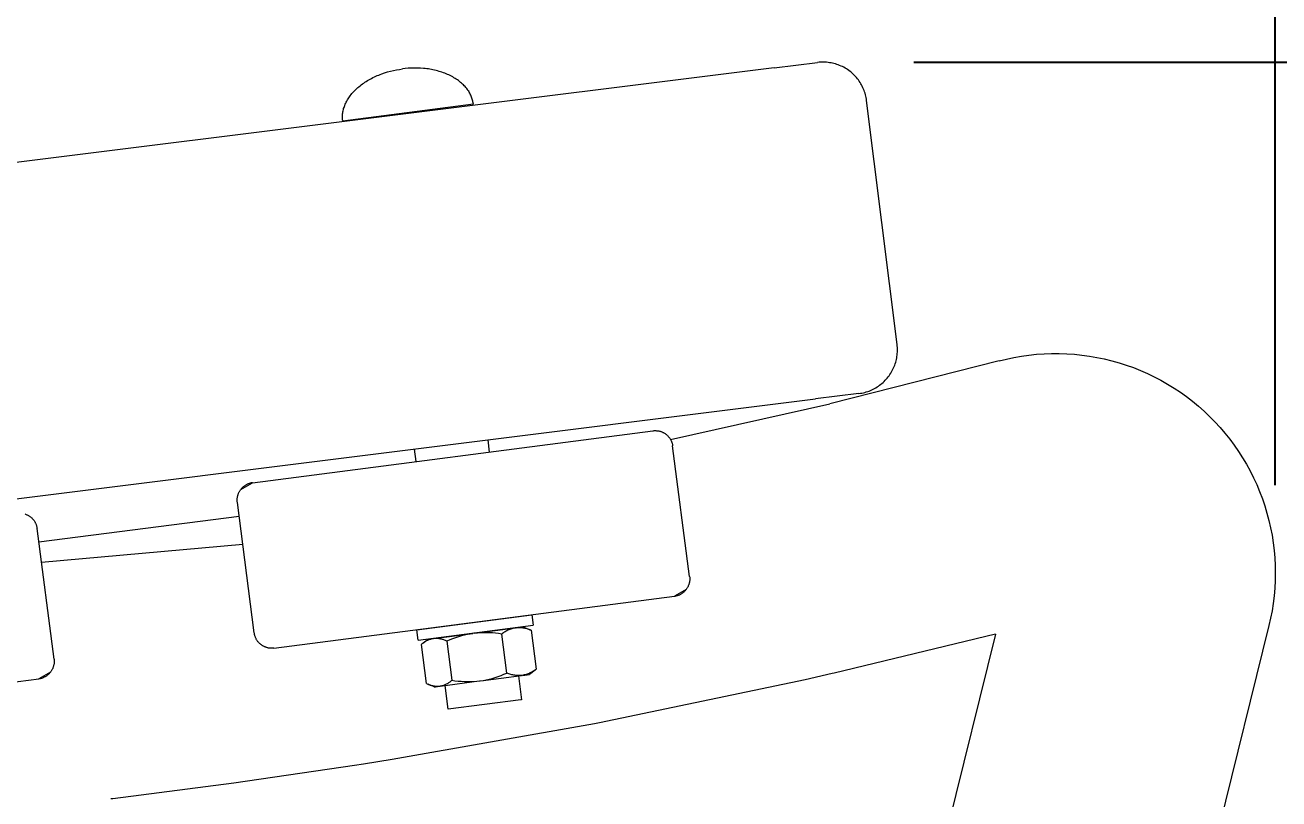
# Model space of a CAD drawing. Header units: millimetres. Extents: x -67 to 4862, y -244 to 3199.
# Drawn here: x 4352.4 to 4495.2, y 2656.5 to 2744.6 of the extents above; entities that cross this region are included whole.
import ezdxf

# ---------------------------------------------------------------- set-up
doc = ezdxf.new("R2010")
doc.units = ezdxf.units.MM
doc.layers.add('ZANO_R', color=7, linetype='Continuous', lineweight=0)
doc.layers.add('ZANO_W', color=1, linetype='Continuous', lineweight=0)
doc.styles.add('Arial', font='arial.ttf')
doc.styles.get("Standard").update_dxf_attribs({"font": 'ARIALUNI.TTF'})
doc.dimstyles.new('pl i ang', dxfattribs={"dimtxt": 50, "dimasz": 50, "dimexe": 1.25, "dimexo": 0.625, "dimgap": 10, "dimtad": 1, "dimtoh": 1, "dimtxsty": 'Standard', "dimcen": 2.5, "dimclrd": 1, "dimclre": 1, "dimclrt": 1, "dimadec": 0, "dimazin": 0, "dimtfac": 1, "dimtmove": 0, "dimatfit": 3, "dimfxl": 1, "dimarcsym": 1})

# ---------------------------------------------------------------- blocks, each defined once
blk = doc.blocks.new('*D387')
at = {"layer": 'ZANO_W', "color": 1, "lineweight": -2}
for p, q in [((4453.61, 2740.39), (4610.7, 2740.39)), ((4600.7, 2350.74), (4600.7, 2700.39)), ((4505.94, 2310.74), (4610.7, 2310.74))]:
    blk.add_line(p, q, dxfattribs=at)
at = {"layer": 'ZANO_W', "color": 1}
for points in [[(4607.37, 2700.39), (4594.03, 2700.39), (4600.7, 2740.39)], [(4594.03, 2350.74), (4607.37, 2350.74), (4600.7, 2310.74)]]:
    blk.add_solid(points, dxfattribs=at)
at = {"layer": 'ZANO_W', "color": 1, "insert": (4570.26, 2525.56), "char_height": 40, "attachment_point": 5, "rotation": 90, "style": 'Arial'}
blk.add_mtext('430', dxfattribs=at)
blk = doc.blocks.new('*D389')
at = {"layer": 'ZANO_W', "color": 1, "lineweight": -2}
for p, q in [((4051.57, 2923.68), (4051.57, 2822.06)), ((4494.79, 2692.2), (4494.79, 2842.06)), ((4091.57, 2832.06), (4454.79, 2832.06))]:
    blk.add_line(p, q, dxfattribs=at)
at = {"layer": 'ZANO_W', "color": 1}
for points in [[(4091.57, 2838.73), (4091.57, 2825.39), (4051.57, 2832.06)], [(4454.79, 2825.39), (4454.79, 2838.73), (4494.79, 2832.06)]]:
    blk.add_solid(points, dxfattribs=at)
at = {"layer": 'ZANO_W', "color": 1, "insert": (4273.18, 2862.5), "char_height": 40, "attachment_point": 5, "style": 'Arial'}
blk.add_mtext('443', dxfattribs=at)

msp = doc.modelspace()

# ---------------------------------------------------------------- linework, layer by layer
at = {"layer": 'ZANO_R'}
for p, q in [((4442.84, 2740.38), (4442.67, 2740.36)), ((4443.01, 2740.39), (4442.84, 2740.38)), ((4443.18, 2740.4), (4443.01, 2740.39)), ((4443.35, 2740.4), (4443.18, 2740.4)), ((4443.52, 2740.39), (4443.35, 2740.4)), ((4443.69, 2740.38), (4443.52, 2740.39)), ((4443.86, 2740.37), (4443.69, 2740.38)), ((4437.71, 2739.74), (4278.94, 2719.9)), ((4392.68, 2738.93), (4392.85, 2739)), ((4392.85, 2739), (4393.02, 2739.06)), ((4393.02, 2739.06), (4393.35, 2739.18)), ((4393.35, 2739.18), (4393.69, 2739.28)), ((4393.69, 2739.28), (4394.03, 2739.37)), ((4394.03, 2739.37), (4394.37, 2739.46)), ((4394.37, 2739.46), (4394.71, 2739.53)), ((4394.71, 2739.53), (4395.04, 2739.58)), ((4395.04, 2739.58), (4395.38, 2739.63)), ((4395.71, 2739.67), (4395.38, 2739.63)), ((4396.05, 2739.7), (4395.71, 2739.67)), ((4396.39, 2739.72), (4396.05, 2739.7)), ((4396.74, 2739.73), (4396.39, 2739.72)), ((4397.09, 2739.72), (4396.74, 2739.73)), ((4397.45, 2739.71), (4397.09, 2739.72)), ((4397.8, 2739.68), (4397.45, 2739.71)), ((4397.98, 2739.66), (4397.8, 2739.68)), ((4398.16, 2739.64), (4397.98, 2739.66)), ((4398.34, 2739.62), (4398.16, 2739.64)), ((4398.51, 2739.59), (4398.34, 2739.62)), ((4398.69, 2739.56), (4398.51, 2739.59)), ((4398.86, 2739.52), (4398.69, 2739.56)), ((4399.04, 2739.49), (4398.86, 2739.52)), ((4399.21, 2739.44), (4399.04, 2739.49)), ((4399.38, 2739.4), (4399.21, 2739.44)), ((4399.55, 2739.35), (4399.38, 2739.4)), ((4399.72, 2739.3), (4399.55, 2739.35)), ((4399.88, 2739.25), (4399.72, 2739.3)), ((4400.05, 2739.19), (4399.88, 2739.25)), ((4400.21, 2739.13), (4400.05, 2739.19)), ((4400.37, 2739.07), (4400.21, 2739.13)), ((4400.52, 2739), (4400.37, 2739.07)), ((4400.67, 2738.94), (4400.52, 2739)), ((4437.71, 2739.74), (4442.67, 2740.36)), ((4444.03, 2740.34), (4443.86, 2740.37)), ((4444.2, 2740.32), (4444.03, 2740.34)), ((4444.37, 2740.28), (4444.2, 2740.32)), ((4444.53, 2740.24), (4444.37, 2740.28)), ((4444.7, 2740.2), (4444.53, 2740.24)), ((4444.86, 2740.15), (4444.7, 2740.2)), ((4445.02, 2740.09), (4444.86, 2740.15)), ((4445.18, 2740.03), (4445.02, 2740.09)), ((4445.34, 2739.96), (4445.18, 2740.03)), ((4445.49, 2739.89), (4445.34, 2739.96)), ((4445.64, 2739.81), (4445.49, 2739.89)), ((4445.79, 2739.73), (4445.64, 2739.81)), ((4445.94, 2739.64), (4445.79, 2739.73)), ((4446.08, 2739.55), (4445.94, 2739.64)), ((4446.22, 2739.45), (4446.08, 2739.55)), ((4446.36, 2739.35), (4446.22, 2739.45)), ((4446.49, 2739.24), (4446.36, 2739.35)), ((4446.62, 2739.13), (4446.49, 2739.24)), ((4446.75, 2739.01), (4446.62, 2739.13)), ((4446.87, 2738.89), (4446.75, 2739.01)), ((4390.3, 2737.5), (4390.43, 2737.6)), ((4390.43, 2737.6), (4390.56, 2737.71)), ((4390.56, 2737.71), (4390.69, 2737.81)), ((4390.69, 2737.81), (4390.83, 2737.92)), ((4390.83, 2737.92), (4390.97, 2738.01)), ((4390.97, 2738.01), (4391.11, 2738.11)), ((4391.11, 2738.11), (4391.26, 2738.2)), ((4391.26, 2738.2), (4391.41, 2738.3)), ((4391.41, 2738.3), (4391.56, 2738.38)), ((4391.56, 2738.38), (4391.72, 2738.47)), ((4391.72, 2738.47), (4391.87, 2738.55)), ((4391.87, 2738.55), (4392.03, 2738.64)), ((4392.03, 2738.64), (4392.19, 2738.71)), ((4392.19, 2738.71), (4392.35, 2738.79)), ((4392.35, 2738.79), (4392.52, 2738.86)), ((4392.52, 2738.86), (4392.68, 2738.93)), ((4400.82, 2738.86), (4400.67, 2738.94)), ((4400.97, 2738.79), (4400.82, 2738.86)), ((4401.11, 2738.71), (4400.97, 2738.79)), ((4401.25, 2738.63), (4401.11, 2738.71)), ((4401.39, 2738.55), (4401.25, 2738.63)), ((4401.52, 2738.46), (4401.39, 2738.55)), ((4401.65, 2738.38), (4401.52, 2738.46)), ((4401.77, 2738.29), (4401.65, 2738.38)), ((4401.89, 2738.2), (4401.77, 2738.29)), ((4402.01, 2738.1), (4401.89, 2738.2)), ((4402.12, 2738.01), (4402.01, 2738.1)), ((4402.23, 2737.91), (4402.12, 2738.01)), ((4402.33, 2737.81), (4402.23, 2737.91)), ((4402.43, 2737.71), (4402.33, 2737.81)), ((4402.52, 2737.61), (4402.43, 2737.71)), ((4402.61, 2737.5), (4402.52, 2737.61)), ((4446.98, 2738.77), (4446.87, 2738.89)), ((4447.1, 2738.64), (4446.98, 2738.77)), ((4447.21, 2738.51), (4447.1, 2738.64)), ((4447.31, 2738.37), (4447.21, 2738.51)), ((4447.41, 2738.23), (4447.31, 2738.37)), ((4447.5, 2738.09), (4447.41, 2738.23)), ((4447.59, 2737.94), (4447.5, 2738.09)), ((4447.68, 2737.8), (4447.59, 2737.94)), ((4447.76, 2737.65), (4447.68, 2737.8)), ((4447.83, 2737.49), (4447.76, 2737.65)), ((4389.05, 2735.97), (4389.12, 2736.09)), ((4389.12, 2736.09), (4389.19, 2736.22)), ((4389.19, 2736.22), (4389.27, 2736.34)), ((4389.27, 2736.34), (4389.35, 2736.46)), ((4389.35, 2736.46), (4389.44, 2736.58)), ((4389.44, 2736.58), (4389.53, 2736.7)), ((4389.53, 2736.7), (4389.63, 2736.82)), ((4389.63, 2736.82), (4389.73, 2736.93)), ((4389.73, 2736.93), (4389.84, 2737.05)), ((4389.84, 2737.05), (4389.95, 2737.16)), ((4389.95, 2737.16), (4390.06, 2737.28)), ((4390.06, 2737.28), (4390.18, 2737.39)), ((4390.18, 2737.39), (4390.3, 2737.5)), ((4402.7, 2737.4), (4402.61, 2737.5)), ((4402.78, 2737.29), (4402.7, 2737.4)), ((4402.85, 2737.18), (4402.78, 2737.29)), ((4402.93, 2737.08), (4402.85, 2737.18)), ((4402.99, 2736.97), (4402.93, 2737.08)), ((4403.05, 2736.86), (4402.99, 2736.97)), ((4403.11, 2736.75), (4403.05, 2736.86)), ((4403.17, 2736.64), (4403.11, 2736.75)), ((4403.22, 2736.53), (4403.17, 2736.64)), ((4403.26, 2736.42), (4403.22, 2736.53)), ((4403.3, 2736.3), (4403.26, 2736.42)), ((4403.34, 2736.19), (4403.3, 2736.3)), ((4403.37, 2736.08), (4403.34, 2736.19)), ((4447.9, 2737.34), (4447.83, 2737.49)), ((4447.96, 2737.18), (4447.9, 2737.34)), ((4448.02, 2737.02), (4447.96, 2737.18)), ((4448.07, 2736.85), (4448.02, 2737.02)), ((4448.12, 2736.69), (4448.07, 2736.85)), ((4448.16, 2736.52), (4448.12, 2736.69)), ((4448.2, 2736.36), (4448.16, 2736.52)), ((4448.23, 2736.19), (4448.2, 2736.36)), ((4448.25, 2736.02), (4448.23, 2736.19)), ((4388.58, 2733.71), (4403.46, 2735.64)), ((4388.59, 2734.63), (4388.61, 2734.75)), ((4388.61, 2734.75), (4388.63, 2734.87)), ((4388.63, 2734.87), (4388.66, 2734.99)), ((4388.66, 2734.99), (4388.69, 2735.11)), ((4388.69, 2735.11), (4388.73, 2735.23)), ((4388.73, 2735.23), (4388.77, 2735.36)), ((4388.77, 2735.36), (4388.82, 2735.48)), ((4388.82, 2735.48), (4388.87, 2735.6)), ((4388.87, 2735.6), (4388.92, 2735.72)), ((4388.92, 2735.72), (4388.98, 2735.85)), ((4388.98, 2735.85), (4389.05, 2735.97)), ((4400.18, 2735.22), (4400.21, 2735.05)), ((4403.4, 2735.97), (4403.37, 2736.08)), ((4403.42, 2735.86), (4403.4, 2735.97)), ((4403.44, 2735.75), (4403.42, 2735.86)), ((4403.46, 2735.64), (4403.44, 2735.75)), ((4451.72, 2708.24), (4448.25, 2736.02)), ((4388.55, 2734.16), (4388.56, 2734.27)), ((4388.56, 2734.04), (4388.55, 2734.16)), ((4388.56, 2734.39), (4388.57, 2734.51)), ((4388.56, 2734.27), (4388.56, 2734.39)), ((4388.56, 2733.93), (4388.56, 2734.04)), ((4388.57, 2733.82), (4388.56, 2733.93)), ((4388.57, 2734.51), (4388.59, 2734.63)), ((4388.58, 2733.71), (4388.57, 2733.82)), ((4391.87, 2734.01), (4391.85, 2734.13)), ((4451.74, 2708.07), (4451.72, 2708.24)), ((4451.75, 2707.9), (4451.74, 2708.07)), ((4451.76, 2707.72), (4451.75, 2707.9)), ((4451.76, 2707.55), (4451.76, 2707.72)), ((4451.76, 2707.38), (4451.76, 2707.55)), ((4463.34, 2706.37), (4444.05, 2701.49)), ((4451.51, 2706.04), (4451.56, 2706.21)), ((4451.56, 2706.21), (4451.6, 2706.37)), ((4451.6, 2706.37), (4451.64, 2706.54)), ((4451.64, 2706.54), (4451.68, 2706.71)), ((4451.68, 2706.71), (4451.71, 2706.87)), ((4451.71, 2706.87), (4451.73, 2707.04)), ((4451.73, 2707.04), (4451.74, 2707.21)), ((4451.74, 2707.21), (4451.76, 2707.38)), ((4463.34, 2706.37), (4464.18, 2706.58)), ((4464.18, 2706.58), (4465.03, 2706.76)), ((4465.03, 2706.76), (4465.88, 2706.91)), ((4465.88, 2706.91), (4466.74, 2707.03)), ((4466.74, 2707.03), (4467.6, 2707.12)), ((4467.6, 2707.12), (4468.46, 2707.18)), ((4468.46, 2707.18), (4469.32, 2707.21)), ((4469.32, 2707.21), (4470.18, 2707.21)), ((4470.18, 2707.21), (4471.05, 2707.18)), ((4471.05, 2707.18), (4471.91, 2707.12)), ((4471.91, 2707.12), (4472.77, 2707.04)), ((4472.77, 2707.04), (4473.63, 2706.92)), ((4473.63, 2706.92), (4474.48, 2706.77)), ((4474.48, 2706.77), (4475.32, 2706.59)), ((4475.32, 2706.59), (4476.16, 2706.39)), ((4476.16, 2706.39), (4477, 2706.15)), ((4477, 2706.15), (4477.82, 2705.89)), ((4450.71, 2704.55), (4450.81, 2704.68)), ((4450.81, 2704.68), (4450.91, 2704.82)), ((4450.91, 2704.82), (4451, 2704.97)), ((4451, 2704.97), (4451.09, 2705.11)), ((4451.09, 2705.11), (4451.17, 2705.26)), ((4451.17, 2705.26), (4451.25, 2705.41)), ((4451.25, 2705.41), (4451.32, 2705.57)), ((4451.32, 2705.57), (4451.39, 2705.72)), ((4451.39, 2705.72), (4451.45, 2705.88)), ((4451.45, 2705.88), (4451.51, 2706.04)), ((4477.82, 2705.89), (4478.63, 2705.6)), ((4478.63, 2705.6), (4479.43, 2705.28)), ((4479.43, 2705.28), (4480.23, 2704.93)), ((4480.23, 2704.93), (4481.01, 2704.56)), ((4449.16, 2703.23), (4449.31, 2703.31)), ((4449.31, 2703.31), (4449.45, 2703.4)), ((4449.45, 2703.4), (4449.59, 2703.5)), ((4449.59, 2703.5), (4449.73, 2703.59)), ((4449.73, 2703.59), (4449.87, 2703.7)), ((4449.87, 2703.7), (4450, 2703.81)), ((4450, 2703.81), (4450.13, 2703.92)), ((4450.13, 2703.92), (4450.25, 2704.04)), ((4450.25, 2704.04), (4450.37, 2704.16)), ((4450.37, 2704.16), (4450.49, 2704.28)), ((4450.49, 2704.28), (4450.6, 2704.41)), ((4450.6, 2704.41), (4450.71, 2704.55)), ((4481.01, 2704.56), (4481.77, 2704.16)), ((4481.77, 2704.16), (4482.52, 2703.73)), ((4482.52, 2703.73), (4483.26, 2703.28)), ((4483.26, 2703.28), (4483.98, 2702.8)), ((4283.65, 2682.19), (4442.42, 2702.03)), ((4447.38, 2702.65), (4442.42, 2702.03)), ((4447.38, 2702.65), (4447.55, 2702.68)), ((4447.38, 2702.65), (4447.38, 2702.65)), ((4447.55, 2702.68), (4447.72, 2702.71)), ((4447.72, 2702.71), (4447.88, 2702.74)), ((4447.88, 2702.74), (4448.05, 2702.78)), ((4448.05, 2702.78), (4448.21, 2702.83)), ((4448.21, 2702.83), (4448.38, 2702.88)), ((4448.38, 2702.88), (4448.54, 2702.94)), ((4448.54, 2702.94), (4448.7, 2703.01)), ((4448.7, 2703.01), (4448.85, 2703.07)), ((4448.85, 2703.07), (4449.01, 2703.15)), ((4449.01, 2703.15), (4449.16, 2703.23)), ((4483.98, 2702.8), (4484.68, 2702.3)), ((4484.68, 2702.3), (4485.37, 2701.77)), ((4425.92, 2697.41), (4444.05, 2701.49)), ((4485.37, 2701.77), (4486.03, 2701.22)), ((4486.03, 2701.22), (4486.68, 2700.65)), ((4486.68, 2700.65), (4487.31, 2700.05)), ((4487.31, 2700.05), (4487.91, 2699.44)), ((4487.91, 2699.44), (4488.5, 2698.8)), ((4406.07, 2696.1), (4423.92, 2698.41)), ((4423.92, 2698.41), (4423.99, 2698.42)), ((4423.99, 2698.42), (4424.06, 2698.43)), ((4424.06, 2698.43), (4424.13, 2698.43)), ((4424.13, 2698.43), (4424.19, 2698.43)), ((4424.19, 2698.43), (4424.26, 2698.43)), ((4424.26, 2698.43), (4424.33, 2698.42)), ((4424.33, 2698.42), (4424.4, 2698.42)), ((4424.4, 2698.42), (4424.47, 2698.41)), ((4424.47, 2698.41), (4424.53, 2698.4)), ((4424.53, 2698.4), (4424.6, 2698.39)), ((4424.6, 2698.39), (4424.67, 2698.37)), ((4424.67, 2698.37), (4424.73, 2698.35)), ((4424.73, 2698.35), (4424.8, 2698.33)), ((4424.8, 2698.33), (4424.86, 2698.31)), ((4424.86, 2698.31), (4424.93, 2698.29)), ((4424.93, 2698.29), (4424.99, 2698.26)), ((4424.99, 2698.26), (4425.05, 2698.23)), ((4425.05, 2698.23), (4425.11, 2698.2)), ((4425.11, 2698.2), (4425.17, 2698.17)), ((4425.17, 2698.17), (4425.23, 2698.13)), ((4425.23, 2698.13), (4425.29, 2698.09)), ((4425.29, 2698.09), (4425.34, 2698.06)), ((4425.34, 2698.06), (4425.4, 2698.02)), ((4425.4, 2698.02), (4425.45, 2697.97)), ((4425.45, 2697.97), (4425.5, 2697.93)), ((4425.5, 2697.93), (4425.55, 2697.88)), ((4425.55, 2697.88), (4425.6, 2697.83)), ((4425.6, 2697.83), (4425.65, 2697.78)), ((4425.65, 2697.78), (4425.7, 2697.73)), ((4425.7, 2697.73), (4425.74, 2697.68)), ((4425.74, 2697.68), (4425.78, 2697.63)), ((4425.78, 2697.63), (4425.82, 2697.57)), ((4425.82, 2697.57), (4425.86, 2697.51)), ((4488.5, 2698.8), (4489.06, 2698.14)), ((4489.06, 2698.14), (4489.6, 2697.47)), ((4396.95, 2694.91), (4396.76, 2696.33)), ((4405.1, 2697.37), (4405.28, 2695.99)), ((4425.86, 2697.51), (4425.9, 2697.46)), ((4425.9, 2697.46), (4425.93, 2697.4)), ((4425.93, 2697.4), (4425.96, 2697.34)), ((4425.96, 2697.34), (4425.99, 2697.28)), ((4425.99, 2697.28), (4426.02, 2697.21)), ((4426.02, 2697.21), (4426.04, 2697.15)), ((4426.04, 2697.15), (4426.07, 2697.09)), ((4426.07, 2697.09), (4426.09, 2697.02)), ((4426.09, 2697.02), (4426.11, 2696.96)), ((4426.11, 2696.96), (4426.13, 2696.89)), ((4426.13, 2696.89), (4426.14, 2696.82)), ((4426.14, 2696.82), (4426.15, 2696.76)), ((4426.15, 2696.76), (4426.16, 2696.69)), ((4428.09, 2681.81), (4426.16, 2696.69)), ((4489.6, 2697.47), (4490.11, 2696.77)), ((4490.11, 2696.77), (4490.61, 2696.06)), ((4378.3, 2692.49), (4396.15, 2694.81)), ((4396.15, 2694.81), (4406.07, 2696.1)), ((4490.61, 2696.06), (4491.07, 2695.34)), ((4491.07, 2695.34), (4491.51, 2694.59)), ((4491.51, 2694.59), (4491.93, 2693.83)), ((4491.93, 2693.83), (4492.32, 2693.06)), ((4376.98, 2691.73), (4378.3, 2692.49)), ((4377.06, 2691.83), (4377.02, 2691.78)), ((4377.11, 2691.88), (4377.06, 2691.83)), ((4377.16, 2691.93), (4377.11, 2691.88)), ((4377.21, 2691.98), (4377.16, 2691.93)), ((4377.26, 2692.03), (4377.21, 2691.98)), ((4377.31, 2692.07), (4377.26, 2692.03)), ((4377.36, 2692.11), (4377.31, 2692.07)), ((4377.42, 2692.15), (4377.36, 2692.11)), ((4377.48, 2692.19), (4377.42, 2692.15)), ((4377.54, 2692.22), (4377.48, 2692.19)), ((4377.59, 2692.26), (4377.54, 2692.22)), ((4377.65, 2692.29), (4377.59, 2692.26)), ((4377.72, 2692.32), (4377.65, 2692.29)), ((4377.78, 2692.35), (4377.72, 2692.32)), ((4377.84, 2692.37), (4377.78, 2692.35)), ((4377.91, 2692.4), (4377.84, 2692.37)), ((4377.97, 2692.42), (4377.91, 2692.4)), ((4378.04, 2692.44), (4377.97, 2692.42)), ((4378.1, 2692.45), (4378.04, 2692.44)), ((4378.17, 2692.47), (4378.1, 2692.45)), ((4378.24, 2692.48), (4378.17, 2692.47)), ((4378.3, 2692.49), (4378.24, 2692.48)), ((4492.32, 2693.06), (4492.68, 2692.28)), ((4492.68, 2692.28), (4493.01, 2691.48)), ((4376.56, 2690.59), (4376.57, 2690.66)), ((4376.56, 2690.52), (4376.56, 2690.59)), ((4376.56, 2690.45), (4376.56, 2690.52)), ((4376.57, 2690.39), (4376.56, 2690.45)), ((4376.57, 2690.73), (4376.58, 2690.8)), ((4376.57, 2690.66), (4376.57, 2690.73)), ((4376.58, 2690.8), (4376.59, 2690.86)), ((4376.59, 2690.86), (4376.61, 2690.93)), ((4376.61, 2690.93), (4376.62, 2691)), ((4376.62, 2691), (4376.64, 2691.06)), ((4376.64, 2691.06), (4376.66, 2691.13)), ((4376.66, 2691.13), (4376.68, 2691.19)), ((4376.68, 2691.19), (4376.71, 2691.26)), ((4376.71, 2691.26), (4376.73, 2691.32)), ((4376.73, 2691.32), (4376.76, 2691.38)), ((4376.76, 2691.38), (4376.79, 2691.44)), ((4376.79, 2691.44), (4376.83, 2691.5)), ((4376.83, 2691.5), (4376.86, 2691.56)), ((4376.86, 2691.56), (4376.9, 2691.62)), ((4376.9, 2691.62), (4376.94, 2691.67)), ((4376.94, 2691.67), (4376.98, 2691.73)), ((4377.02, 2691.78), (4376.98, 2691.73)), ((4493.01, 2691.48), (4493.32, 2690.67)), ((4493.32, 2690.67), (4493.6, 2689.85)), ((4376.57, 2690.32), (4376.57, 2690.39)), ((4376.58, 2690.25), (4376.57, 2690.32)), ((4378.51, 2675.38), (4376.58, 2690.25)), ((4493.6, 2689.85), (4493.85, 2689.03)), ((4493.85, 2689.03), (4494.07, 2688.19)), ((4352.41, 2688.93), (4352.47, 2688.9)), ((4352.47, 2688.9), (4352.53, 2688.88)), ((4352.53, 2688.88), (4352.6, 2688.85)), ((4352.6, 2688.85), (4352.66, 2688.82)), ((4352.66, 2688.82), (4352.72, 2688.79)), ((4352.72, 2688.79), (4352.78, 2688.76)), ((4352.78, 2688.76), (4352.84, 2688.73)), ((4352.84, 2688.73), (4352.9, 2688.69)), ((4352.9, 2688.69), (4352.95, 2688.65)), ((4352.95, 2688.65), (4353.01, 2688.61)), ((4353.01, 2688.61), (4353.06, 2688.57)), ((4353.06, 2688.57), (4353.11, 2688.52)), ((4353.11, 2688.52), (4353.16, 2688.48)), ((4353.16, 2688.48), (4353.21, 2688.43)), ((4353.21, 2688.43), (4353.26, 2688.38)), ((4353.26, 2688.38), (4353.3, 2688.33)), ((4353.3, 2688.33), (4353.35, 2688.28)), ((4353.35, 2688.28), (4353.39, 2688.22)), ((4353.39, 2688.22), (4353.43, 2688.17)), ((4353.43, 2688.17), (4353.47, 2688.11)), ((4353.47, 2688.11), (4353.5, 2688.05)), ((4353.5, 2688.05), (4353.54, 2687.99)), ((4353.54, 2687.99), (4353.57, 2687.93)), ((4353.57, 2687.93), (4353.6, 2687.87)), ((4353.6, 2687.87), (4353.63, 2687.81)), ((4353.63, 2687.81), (4353.65, 2687.74)), ((4353.65, 2687.74), (4353.68, 2687.68)), ((4353.68, 2687.68), (4353.7, 2687.62)), ((4353.7, 2687.62), (4353.72, 2687.55)), ((4353.72, 2687.55), (4353.73, 2687.48)), ((4353.97, 2685.77), (4376.78, 2688.68)), ((4494.07, 2688.19), (4494.26, 2687.35)), ((4353.73, 2687.48), (4353.75, 2687.42)), ((4353.75, 2687.42), (4353.76, 2687.35)), ((4353.76, 2687.35), (4353.77, 2687.28)), ((4355.7, 2672.41), (4353.77, 2687.28)), ((4494.26, 2687.35), (4494.42, 2686.5)), ((4494.42, 2686.5), (4494.56, 2685.65)), ((4377.2, 2685.46), (4354.27, 2683.42)), ((4494.56, 2685.65), (4494.66, 2684.79)), ((4494.66, 2684.79), (4494.73, 2683.93)), ((4494.73, 2683.93), (4494.78, 2683.06)), ((4494.78, 2683.06), (4494.79, 2682.2)), ((4494.79, 2682.2), (4494.78, 2681.34)), ((4427.77, 2680.45), (4427.73, 2680.39)), ((4427.81, 2680.5), (4427.77, 2680.45)), ((4427.85, 2680.56), (4427.81, 2680.5)), ((4427.88, 2680.62), (4427.85, 2680.56)), ((4427.91, 2680.68), (4427.88, 2680.62)), ((4427.94, 2680.74), (4427.91, 2680.68)), ((4427.96, 2680.81), (4427.94, 2680.74)), ((4427.99, 2680.87), (4427.96, 2680.81)), ((4428.01, 2680.94), (4427.99, 2680.87)), ((4428.03, 2681), (4428.01, 2680.94)), ((4428.05, 2681.07), (4428.03, 2681)), ((4428.06, 2681.13), (4428.05, 2681.07)), ((4428.08, 2681.2), (4428.06, 2681.13)), ((4428.09, 2681.27), (4428.08, 2681.2)), ((4428.09, 2681.81), (4428.1, 2681.74)), ((4428.1, 2681.34), (4428.09, 2681.27)), ((4428.1, 2681.74), (4428.11, 2681.68)), ((4428.11, 2681.47), (4428.1, 2681.4)), ((4428.1, 2681.4), (4428.1, 2681.34)), ((4428.11, 2681.68), (4428.11, 2681.61)), ((4428.11, 2681.61), (4428.11, 2681.54)), ((4428.11, 2681.54), (4428.11, 2681.47)), ((4494.73, 2680.47), (4494.66, 2679.61)), ((4494.78, 2681.34), (4494.73, 2680.47)), ((4408.52, 2677.25), (4426.37, 2679.57)), ((4427.69, 2680.33), (4426.37, 2679.57)), ((4426.37, 2679.57), (4426.43, 2679.58)), ((4426.43, 2679.58), (4426.5, 2679.59)), ((4426.5, 2679.59), (4426.57, 2679.61)), ((4426.57, 2679.61), (4426.63, 2679.63)), ((4426.63, 2679.63), (4426.7, 2679.64)), ((4426.7, 2679.64), (4426.77, 2679.67)), ((4426.77, 2679.67), (4426.83, 2679.69)), ((4426.83, 2679.69), (4426.89, 2679.71)), ((4426.89, 2679.71), (4426.96, 2679.74)), ((4426.96, 2679.74), (4427.02, 2679.77)), ((4427.02, 2679.77), (4427.08, 2679.8)), ((4427.08, 2679.8), (4427.14, 2679.84)), ((4427.14, 2679.84), (4427.19, 2679.87)), ((4427.19, 2679.87), (4427.25, 2679.91)), ((4427.25, 2679.91), (4427.31, 2679.95)), ((4427.31, 2679.95), (4427.36, 2679.99)), ((4427.36, 2679.99), (4427.41, 2680.04)), ((4427.41, 2680.04), (4427.46, 2680.08)), ((4427.46, 2680.08), (4427.51, 2680.13)), ((4427.51, 2680.13), (4427.56, 2680.18)), ((4427.56, 2680.18), (4427.61, 2680.23)), ((4427.61, 2680.23), (4427.65, 2680.28)), ((4427.65, 2680.28), (4427.69, 2680.33)), ((4427.73, 2680.39), (4427.69, 2680.33)), ((4494.66, 2679.61), (4494.55, 2678.75)), ((4494.42, 2677.9), (4494.25, 2677.05)), ((4494.55, 2678.75), (4494.42, 2677.9)), ((4397.02, 2675.75), (4410.11, 2677.45)), ((4397.17, 2674.56), (4410.26, 2676.26)), ((4398.6, 2675.97), (4408.52, 2677.25)), ((4407.73, 2677.15), (4407.73, 2677.14)), ((4410.11, 2677.45), (4410.26, 2676.26)), ((4494.06, 2676.21), (4454.34, 2515.67)), ((4494.25, 2677.05), (4494.06, 2676.21)), ((4378.52, 2675.31), (4378.51, 2675.38)), ((4378.53, 2675.24), (4378.52, 2675.31)), ((4378.55, 2675.17), (4378.53, 2675.24)), ((4378.56, 2675.11), (4378.55, 2675.17)), ((4378.58, 2675.04), (4378.56, 2675.11)), ((4378.6, 2674.98), (4378.58, 2675.04)), ((4378.63, 2674.91), (4378.6, 2674.98)), ((4378.65, 2674.85), (4378.63, 2674.91)), ((4378.68, 2674.79), (4378.65, 2674.85)), ((4378.71, 2674.73), (4378.68, 2674.79)), ((4378.74, 2674.67), (4378.71, 2674.73)), ((4380.75, 2673.65), (4398.6, 2675.97)), ((4397.17, 2674.56), (4397.02, 2675.75)), ((4398.46, 2674.68), (4398.89, 2674.74)), ((4398.75, 2674.7), (4398.66, 2674.68)), ((4398.84, 2674.72), (4398.75, 2674.7)), ((4398.93, 2674.74), (4398.84, 2674.72)), ((4399.02, 2674.75), (4398.93, 2674.74)), ((4398.97, 2674.75), (4403.39, 2675.32)), ((4399.11, 2674.75), (4399.02, 2674.75)), ((4399.2, 2674.75), (4399.11, 2674.75)), ((4399.3, 2674.75), (4399.2, 2674.75)), ((4399.39, 2674.74), (4399.3, 2674.75)), ((4399.48, 2674.73), (4399.39, 2674.74)), ((4399.4, 2676.06), (4399.4, 2676.07)), ((4399.57, 2674.72), (4399.48, 2674.73)), ((4399.56, 2674.82), (4399.55, 2674.87)), ((4399.66, 2674.71), (4399.57, 2674.72)), ((4399.75, 2674.69), (4399.66, 2674.71)), ((4399.84, 2674.67), (4399.75, 2674.69)), ((4401.1, 2674.72), (4400.77, 2674.59)), ((4401.44, 2674.84), (4401.1, 2674.72)), ((4401.77, 2674.95), (4401.44, 2674.84)), ((4402.12, 2675.05), (4401.77, 2674.95)), ((4402.46, 2675.14), (4402.12, 2675.05)), ((4402.81, 2675.21), (4402.46, 2675.14)), ((4403.16, 2675.28), (4402.81, 2675.21)), ((4403.51, 2675.34), (4403.16, 2675.28)), ((4403.86, 2675.37), (4403.51, 2675.34)), ((4403.62, 2675.35), (4408.25, 2675.95)), ((4404.21, 2675.4), (4403.86, 2675.37)), ((4404.57, 2675.41), (4404.21, 2675.4)), ((4404.92, 2675.41), (4404.57, 2675.41)), ((4405.28, 2675.4), (4404.92, 2675.41)), ((4405.63, 2675.38), (4405.28, 2675.4)), ((4405.99, 2675.35), (4405.63, 2675.38)), ((4406.34, 2675.31), (4405.99, 2675.35)), ((4406.69, 2675.26), (4406.34, 2675.31)), ((4406.79, 2675.33), (4406.69, 2675.26)), ((4407.27, 2670.81), (4406.69, 2675.26)), ((4406.88, 2675.4), (4406.79, 2675.33)), ((4406.98, 2675.46), (4406.88, 2675.4)), ((4407.08, 2675.52), (4406.98, 2675.46)), ((4407.19, 2675.58), (4407.08, 2675.52)), ((4407.29, 2675.63), (4407.19, 2675.58)), ((4407.4, 2675.68), (4407.29, 2675.63)), ((4407.51, 2675.73), (4407.4, 2675.68)), ((4407.62, 2675.78), (4407.51, 2675.73)), ((4407.73, 2675.82), (4407.62, 2675.78)), ((4407.84, 2675.85), (4407.73, 2675.82)), ((4407.95, 2675.88), (4407.84, 2675.85)), ((4407.88, 2675.95), (4407.89, 2675.9)), ((4408.07, 2675.91), (4407.95, 2675.88)), ((4408.18, 2675.94), (4408.07, 2675.91)), ((4408.3, 2675.96), (4408.18, 2675.94)), ((4408.42, 2675.97), (4408.3, 2675.96)), ((4408.35, 2675.96), (4409.14, 2676.07)), ((4408.54, 2675.97), (4408.42, 2675.97)), ((4408.65, 2675.97), (4408.54, 2675.97)), ((4408.77, 2675.97), (4408.65, 2675.97)), ((4408.89, 2675.97), (4408.77, 2675.97)), ((4409.01, 2675.96), (4408.89, 2675.97)), ((4409.12, 2675.94), (4409.01, 2675.96)), ((4409.24, 2675.92), (4409.12, 2675.94)), ((4409.14, 2676.07), (4409.89, 2675.75)), ((4409.36, 2675.9), (4409.24, 2675.92)), ((4409.47, 2675.88), (4409.36, 2675.9)), ((4409.59, 2675.85), (4409.47, 2675.88)), ((4409.7, 2675.81), (4409.59, 2675.85)), ((4409.81, 2675.78), (4409.7, 2675.81)), ((4409.92, 2675.74), (4409.81, 2675.78)), ((4409.89, 2675.75), (4410.03, 2675.69)), ((4410.03, 2675.69), (4409.92, 2675.74)), ((4410.03, 2675.69), (4410.61, 2671.24)), ((4462.92, 2675.25), (4437.92, 2574.23)), ((4462.92, 2675.25), (4444.55, 2670.8)), ((4378.78, 2674.61), (4378.74, 2674.67)), ((4378.81, 2674.55), (4378.78, 2674.61)), ((4378.85, 2674.49), (4378.81, 2674.55)), ((4378.89, 2674.44), (4378.85, 2674.49)), ((4378.93, 2674.38), (4378.89, 2674.44)), ((4378.98, 2674.33), (4378.93, 2674.38)), ((4379.02, 2674.28), (4378.98, 2674.33)), ((4379.07, 2674.23), (4379.02, 2674.28)), ((4379.12, 2674.18), (4379.07, 2674.23)), ((4379.17, 2674.13), (4379.12, 2674.18)), ((4379.22, 2674.09), (4379.17, 2674.13)), ((4379.27, 2674.05), (4379.22, 2674.09)), ((4379.33, 2674.01), (4379.27, 2674.05)), ((4379.38, 2673.97), (4379.33, 2674.01)), ((4379.44, 2673.93), (4379.38, 2673.97)), ((4379.5, 2673.9), (4379.44, 2673.93)), ((4379.56, 2673.86), (4379.5, 2673.9)), ((4379.62, 2673.83), (4379.56, 2673.86)), ((4379.68, 2673.8), (4379.62, 2673.83)), ((4379.75, 2673.78), (4379.68, 2673.8)), ((4379.81, 2673.75), (4379.75, 2673.78)), ((4379.88, 2673.73), (4379.81, 2673.75)), ((4379.94, 2673.71), (4379.88, 2673.73)), ((4380.01, 2673.69), (4379.94, 2673.71)), ((4380.07, 2673.68), (4380.01, 2673.69)), ((4380.14, 2673.66), (4380.07, 2673.68)), ((4380.21, 2673.65), (4380.14, 2673.66)), ((4380.27, 2673.65), (4380.21, 2673.65)), ((4380.34, 2673.64), (4380.27, 2673.65)), ((4380.41, 2673.63), (4380.34, 2673.64)), ((4380.48, 2673.63), (4380.41, 2673.63)), ((4380.55, 2673.63), (4380.48, 2673.63)), ((4380.61, 2673.64), (4380.55, 2673.63)), ((4380.68, 2673.64), (4380.61, 2673.64)), ((4380.75, 2673.65), (4380.68, 2673.64)), ((4397.61, 2674.13), (4397.54, 2674.07)), ((4398.12, 2669.62), (4397.54, 2674.07)), ((4397.68, 2674.19), (4397.61, 2674.13)), ((4397.75, 2674.24), (4397.68, 2674.19)), ((4397.7, 2674.2), (4398.31, 2674.66)), ((4397.83, 2674.3), (4397.75, 2674.24)), ((4397.9, 2674.35), (4397.83, 2674.3)), ((4397.98, 2674.39), (4397.9, 2674.35)), ((4398.06, 2674.44), (4397.98, 2674.39)), ((4398.14, 2674.48), (4398.06, 2674.44)), ((4398.23, 2674.52), (4398.14, 2674.48)), ((4398.31, 2674.56), (4398.23, 2674.52)), ((4398.31, 2674.66), (4398.31, 2674.66)), ((4398.31, 2674.66), (4398.31, 2674.66)), ((4398.31, 2674.66), (4398.31, 2674.66)), ((4398.31, 2674.66), (4398.31, 2674.66)), ((4398.31, 2674.66), (4398.31, 2674.66)), ((4398.31, 2674.66), (4398.32, 2674.66)), ((4398.4, 2674.59), (4398.31, 2674.56)), ((4398.32, 2674.66), (4398.34, 2674.66)), ((4398.34, 2674.66), (4398.46, 2674.68)), ((4398.48, 2674.63), (4398.4, 2674.59)), ((4398.57, 2674.65), (4398.48, 2674.63)), ((4398.66, 2674.68), (4398.57, 2674.65)), ((4399.93, 2674.65), (4399.84, 2674.67)), ((4400.02, 2674.62), (4399.93, 2674.65)), ((4400.11, 2674.59), (4400.02, 2674.62)), ((4400.19, 2674.56), (4400.11, 2674.59)), ((4400.28, 2674.52), (4400.19, 2674.56)), ((4400.36, 2674.49), (4400.28, 2674.52)), ((4400.45, 2674.45), (4400.36, 2674.49)), ((4400.77, 2674.59), (4400.45, 2674.45)), ((4400.45, 2674.45), (4401.02, 2670)), ((4355.7, 2671.86), (4355.69, 2671.79)), ((4355.7, 2672.41), (4355.71, 2672.34)), ((4355.71, 2671.93), (4355.7, 2671.86)), ((4355.71, 2672.34), (4355.71, 2672.27)), ((4355.71, 2672.27), (4355.72, 2672.2)), ((4355.72, 2672.07), (4355.71, 2672)), ((4355.71, 2672), (4355.71, 2671.93)), ((4355.72, 2672.2), (4355.72, 2672.13)), ((4355.72, 2672.13), (4355.72, 2672.07)), ((4355.3, 2670.93), (4353.98, 2670.17)), ((4354.69, 2670.4), (4354.74, 2670.43)), ((4354.74, 2670.43), (4354.8, 2670.47)), ((4354.8, 2670.47), (4354.86, 2670.51)), ((4354.86, 2670.51), (4354.91, 2670.55)), ((4354.91, 2670.55), (4354.97, 2670.59)), ((4354.97, 2670.59), (4355.02, 2670.63)), ((4355.02, 2670.63), (4355.07, 2670.68)), ((4355.07, 2670.68), (4355.12, 2670.72)), ((4355.12, 2670.72), (4355.17, 2670.77)), ((4355.17, 2670.77), (4355.22, 2670.82)), ((4355.22, 2670.82), (4355.26, 2670.88)), ((4355.26, 2670.88), (4355.3, 2670.93)), ((4355.34, 2670.98), (4355.3, 2670.93)), ((4355.38, 2671.04), (4355.34, 2670.98)), ((4355.42, 2671.1), (4355.38, 2671.04)), ((4355.45, 2671.16), (4355.42, 2671.1)), ((4355.49, 2671.22), (4355.45, 2671.16)), ((4355.52, 2671.28), (4355.49, 2671.22)), ((4355.55, 2671.34), (4355.52, 2671.28)), ((4355.57, 2671.4), (4355.55, 2671.34)), ((4355.6, 2671.47), (4355.57, 2671.4)), ((4355.62, 2671.53), (4355.6, 2671.47)), ((4355.64, 2671.6), (4355.62, 2671.53)), ((4355.66, 2671.66), (4355.64, 2671.6)), ((4355.67, 2671.73), (4355.66, 2671.66)), ((4355.69, 2671.79), (4355.67, 2671.73)), ((4404.31, 2669.93), (4408.96, 2670.54)), ((4405.94, 2670.31), (4406.28, 2670.42)), ((4406.28, 2670.42), (4406.61, 2670.54)), ((4406.61, 2670.54), (4406.94, 2670.67)), ((4406.94, 2670.67), (4407.27, 2670.81)), ((4407.38, 2670.77), (4407.27, 2670.81)), ((4407.49, 2670.72), (4407.38, 2670.77)), ((4407.6, 2670.69), (4407.49, 2670.72)), ((4407.72, 2670.65), (4407.6, 2670.69)), ((4407.83, 2670.62), (4407.72, 2670.65)), ((4407.95, 2670.6), (4407.83, 2670.62)), ((4408.06, 2670.58), (4407.95, 2670.6)), ((4408.18, 2670.56), (4408.06, 2670.58)), ((4408.3, 2670.54), (4408.18, 2670.56)), ((4408.41, 2670.53), (4408.3, 2670.54)), ((4408.53, 2670.53), (4408.41, 2670.53)), ((4408.65, 2670.53), (4408.53, 2670.53)), ((4408.59, 2670.49), (4408.94, 2667.78)), ((4408.77, 2670.53), (4408.65, 2670.53)), ((4408.89, 2670.53), (4408.77, 2670.53)), ((4409, 2670.54), (4408.89, 2670.53)), ((4409.12, 2670.56), (4409, 2670.54)), ((4409.05, 2670.55), (4409.84, 2670.65)), ((4409.23, 2670.59), (4409.12, 2670.56)), ((4409.35, 2670.62), (4409.23, 2670.59)), ((4409.46, 2670.65), (4409.35, 2670.62)), ((4409.58, 2670.69), (4409.46, 2670.65)), ((4409.69, 2670.73), (4409.58, 2670.69)), ((4409.8, 2670.77), (4409.69, 2670.73)), ((4409.9, 2670.82), (4409.8, 2670.77)), ((4410.49, 2671.15), (4409.84, 2670.65)), ((4410.01, 2670.87), (4409.9, 2670.82)), ((4410.12, 2670.92), (4410.01, 2670.87)), ((4410.22, 2670.98), (4410.12, 2670.92)), ((4410.32, 2671.04), (4410.22, 2670.98)), ((4410.42, 2671.1), (4410.32, 2671.04)), ((4410.52, 2671.17), (4410.42, 2671.1)), ((4410.61, 2671.24), (4410.49, 2671.15)), ((4410.61, 2671.24), (4410.52, 2671.17)), ((4444.32, 2670.75), (4441.27, 2670.05)), ((4444.55, 2670.8), (4444.32, 2670.75)), ((4336.13, 2667.85), (4353.98, 2670.17)), ((4353.98, 2670.17), (4354.04, 2670.18)), ((4354.04, 2670.18), (4354.11, 2670.19)), ((4354.11, 2670.19), (4354.18, 2670.2)), ((4354.18, 2670.2), (4354.24, 2670.22)), ((4354.24, 2670.22), (4354.31, 2670.24)), ((4354.31, 2670.24), (4354.37, 2670.26)), ((4354.37, 2670.26), (4354.44, 2670.28)), ((4354.44, 2670.28), (4354.5, 2670.31)), ((4354.5, 2670.31), (4354.56, 2670.34)), ((4354.56, 2670.34), (4354.63, 2670.37)), ((4354.63, 2670.37), (4354.69, 2670.4)), ((4398.12, 2669.62), (4398.2, 2669.58)), ((4398.2, 2669.58), (4398.28, 2669.54)), ((4398.28, 2669.54), (4398.37, 2669.51)), ((4399.01, 2669.25), (4398.31, 2669.54)), ((4398.37, 2669.51), (4398.45, 2669.48)), ((4398.45, 2669.48), (4398.54, 2669.45)), ((4398.54, 2669.45), (4398.63, 2669.42)), ((4398.63, 2669.42), (4398.72, 2669.4)), ((4398.72, 2669.4), (4398.81, 2669.38)), ((4398.81, 2669.38), (4398.9, 2669.36)), ((4398.9, 2669.36), (4398.99, 2669.34)), ((4398.99, 2669.34), (4399.08, 2669.33)), ((4399.01, 2669.25), (4399.01, 2669.25)), ((4399.01, 2669.25), (4399.01, 2669.25)), ((4399.01, 2669.25), (4399.01, 2669.25)), ((4399.01, 2669.25), (4399.01, 2669.25)), ((4399.01, 2669.25), (4399.01, 2669.25)), ((4399.01, 2669.25), (4399.02, 2669.25)), ((4399.02, 2669.25), (4399.05, 2669.25)), ((4399.05, 2669.25), (4399.16, 2669.26)), ((4399.08, 2669.33), (4399.17, 2669.32)), ((4399.16, 2669.26), (4399.59, 2669.32)), ((4399.17, 2669.32), (4399.26, 2669.32)), ((4399.26, 2669.32), (4399.36, 2669.32)), ((4399.36, 2669.32), (4399.45, 2669.32)), ((4399.45, 2669.32), (4399.54, 2669.32)), ((4399.54, 2669.32), (4399.63, 2669.33)), ((4399.63, 2669.33), (4399.72, 2669.34)), ((4399.68, 2669.33), (4404.12, 2669.91)), ((4399.72, 2669.34), (4399.81, 2669.36)), ((4399.81, 2669.36), (4399.9, 2669.39)), ((4399.9, 2669.39), (4399.99, 2669.41)), ((4399.99, 2669.41), (4400.08, 2669.44)), ((4400.08, 2669.44), (4400.16, 2669.47)), ((4400.16, 2669.47), (4400.25, 2669.51)), ((4400.25, 2669.51), (4400.33, 2669.54)), ((4400.61, 2666.7), (4400.26, 2669.41)), ((4400.33, 2669.54), (4400.42, 2669.58)), ((4400.42, 2669.58), (4400.5, 2669.63)), ((4400.5, 2669.63), (4400.58, 2669.67)), ((4400.58, 2669.67), (4400.66, 2669.72)), ((4400.66, 2669.72), (4400.73, 2669.77)), ((4400.73, 2669.77), (4400.81, 2669.82)), ((4400.81, 2669.82), (4400.88, 2669.88)), ((4400.88, 2669.88), (4400.95, 2669.94)), ((4400.95, 2669.94), (4401.02, 2670)), ((4401.02, 2670), (4401.37, 2669.94)), ((4401.37, 2669.94), (4401.73, 2669.9)), ((4401.73, 2669.9), (4402.08, 2669.87)), ((4402.08, 2669.87), (4402.44, 2669.85)), ((4402.44, 2669.85), (4402.79, 2669.84)), ((4402.79, 2669.84), (4403.15, 2669.85)), ((4403.15, 2669.85), (4403.5, 2669.86)), ((4403.5, 2669.86), (4403.86, 2669.88)), ((4403.86, 2669.88), (4404.21, 2669.92)), ((4404.21, 2669.92), (4404.56, 2669.98)), ((4404.56, 2669.98), (4404.91, 2670.04)), ((4404.91, 2670.04), (4405.26, 2670.12)), ((4405.26, 2670.12), (4405.6, 2670.21)), ((4405.6, 2670.21), (4405.94, 2670.31)), ((4441.27, 2670.05), (4417.83, 2665.15)), ((4408.86, 2667.77), (4400.61, 2666.7)), ((4408.92, 2667.78), (4408.86, 2667.77)), ((4408.94, 2667.78), (4408.92, 2667.78)), ((4408.94, 2667.78), (4408.94, 2667.78)), ((4408.94, 2667.78), (4408.94, 2667.78)), ((4408.94, 2667.78), (4408.94, 2667.78)), ((4408.94, 2667.78), (4408.94, 2667.78)), ((4408.94, 2667.78), (4408.94, 2667.78)), ((4408.94, 2667.78), (4408.94, 2667.78)), ((4408.94, 2667.78), (4408.94, 2667.78)), ((4417.27, 2665.04), (4394.2, 2660.96)), ((4417.83, 2665.15), (4417.27, 2665.04)), ((4390.95, 2660.45), (4389.94, 2660.29)), ((4394.2, 2660.96), (4390.95, 2660.45)), ((4389.94, 2660.29), (4376.19, 2658.27)), ((4376.19, 2658.27), (4362.4, 2656.5)), ((4362.4, 2656.5), (4362.18, 2656.47))]:
    msp.add_line(p, q, dxfattribs=at)

# ---------------------------------------------------------------- dimensions: what is measured, and where the dimension line sits
at = {"layer": 'ZANO_W'}
dim = msp.add_linear_dim(base=(4494.79, 2832.06), p1=(4051.57, 2933.68), p2=(4494.79, 2682.2), dimstyle='pl i ang', override={"dimtxt": 40, "dimasz": 40, "dimexe": 10, "dimexo": 10, "dimtoh": 0, "dimdec": 0, "dimtxsty": 'Arial', "dimtdec": 0, "dimtmove": 1}, dxfattribs=at)
dim.commit()
dim.dimension.update_dxf_attribs({"geometry": '*D389', "text_midpoint": (4273.18, 2862.5)})
dim = msp.add_linear_dim(base=(4600.7, 2740.39), p1=(4495.94, 2310.74), p2=(4443.61, 2740.39), angle=90, dimstyle='pl i ang', override={"dimtxt": 40, "dimasz": 40, "dimexe": 10, "dimexo": 10, "dimtoh": 0, "dimdec": 0, "dimtxsty": 'Arial', "dimtdec": 0, "dimtmove": 1}, dxfattribs=at)
dim.commit()
dim.dimension.update_dxf_attribs({"geometry": '*D387', "text_midpoint": (4570.26, 2525.56)})

doc.saveas('drawing.dxf')
